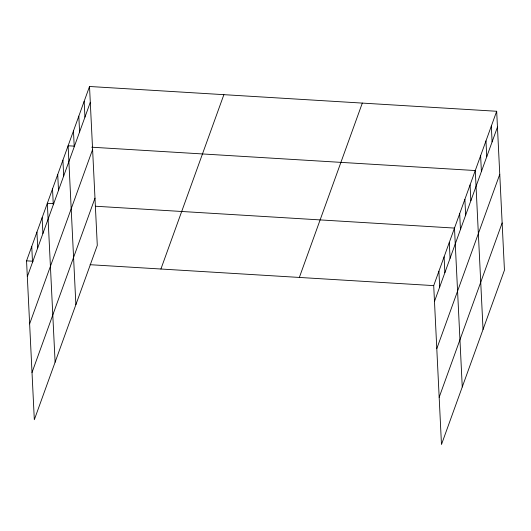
<?xml version="1.0" encoding="UTF-8"?>
<svg xmlns="http://www.w3.org/2000/svg" width="531" height="531" viewBox="0 0 531 531"><rect width="100%" height="100%" fill="white"/><g stroke="black" fill="none" stroke-linecap="round" stroke-linejoin="round"><path stroke-width="0.8" d="M89.52 86.487L97.292 245.382L34.323 419.729L26.55 260.84L89.52 86.487L496.677 111.271L504.45 270.16L441.48 444.513L433.708 285.618L496.677 111.271M27.327 276.658L90.297 102.304M29.63 323.87L92.606 149.523M32.013 372.516L94.983 198.169M160.913 269.018L223.883 94.664M299.345 277.441L362.315 103.094M434.484 301.435L497.454 127.082M436.794 348.648L499.764 174.301M439.17 397.294L502.14 222.947M74.625 146.164L68.114 145.766L75.88 304.661M91.724 147.206L475.272 170.544L483.037 329.439M53.843 203.698L47.332 203.307L55.105 362.195M95.374 206.227L454.49 228.084L462.262 386.973M26.55 260.84L33.061 261.239M90.064 264.703L433.708 285.618M491.328 126.086L492.098 141.903M485.971 140.907L486.748 156.725M480.621 155.729L481.398 171.546M470.074 184.934L470.844 200.745M464.877 199.317L465.654 215.128M459.687 213.701L460.457 229.518M449.292 242.468L450.069 258.285M444.095 256.851L444.872 272.668M438.905 271.235L439.675 287.052M84.17 101.308L84.94 117.125M78.814 116.13L79.59 131.947M73.464 130.951L74.234 146.762M62.917 160.15L63.687 175.967M57.72 174.533L58.496 190.35M52.523 188.923L53.299 204.734M42.135 217.69L42.911 233.507M36.938 232.074L37.714 247.891M31.747 246.457L32.517 262.274"/></g></svg>
